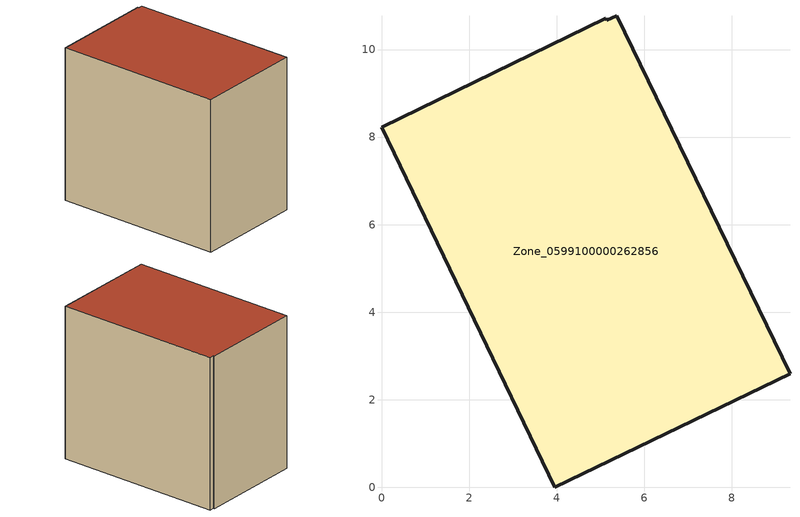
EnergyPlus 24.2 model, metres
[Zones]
Zone_0599100000262856
 floor ground (C_G): 5.15,10.66 5.37,10.77 9.33,2.6 3.96,0 0,8.22 5.12,10.71 z0
 wall outside (C_F): 3.96,0 9.33,2.6 5.37,10.77 5.15,10.66 5.12,10.71 0,8.22 3.96,0 z0:8.34
 roof outside (C_R): 5.37,10.77 5.15,10.66 5.12,10.71 0,8.22 3.96,0 9.33,2.6 z8.34
[BUILDING]
Pand.0599100000262856: North Axis=0; Terrain=City; Loads Convergence Tolerance Value=0.04; Temperature Convergence Tolerance Value=0.4; Solar Distribution=FullExterior; Maximum Number of Warmup Days=25; Minimum Number of Warmup Days=1
[Site:Location]
Rotterdam.The.Hague.AP_ZH_NLD Design_Conditions: Latitude=51.96; Longitude=4.45; Time Zone=1; Elevation=-4.5
[SITE:GROUNDTEMPERATURE:BUILDINGSURFACE]
18, 18, 18, 18, 18, 18, 18, 18, 18, 18, 18, 18
[MATERIAL] Thermal Absorptance=0.9; Solar Absorptance=0.7; Visible Absorptance=0.7
Name | Roughness | Thickness | Conductivity | Density | Specific Heat
G.TI.1946-1964 | MediumSmooth | 0.15 | 1 | 540 | 1210
F.TI.1946-1964 | Rough | 0.3 | 0.857143 | 1920 | 840
R.TI.1946-1964 | MediumRough | 0.2 | 0.277778 | 1500 | 1000
[CONSTRUCTION]
C_G: G.TI.1946-1964
C_F: F.TI.1946-1964
C_R: R.TI.1946-1964
[ZONE]
Zone_0599100000262856: Type=1; Multiplier=1; Ceiling Height=Autocalculate; Volume=Autocalculate; Floor Area=autocalculate; Part of Total Floor Area=Yes
[ZONEINFILTRATION:DESIGNFLOWRATE]
Infil_Zone_0599100000262856: Zone or ZoneList or Space or SpaceList=Zone_0599100000262856; Schedule=AlwaysOn; Design Flow Rate Calculation Method=Flow/Area; Flow Rate per Floor Area=0.003; Constant Term Coefficient=1; Temperature Term Coefficient=0; Velocity Term Coefficient=0; Velocity Squared Term Coefficient=0
[HVACTEMPLATE:ZONE:IDEALLOADSAIRSYSTEM]
Zone_0599100000262856: Maximum Heating Supply Air Temperature=50; Minimum Cooling Supply Air Temperature=13; Maximum Heating Supply Air Humidity Ratio=0.0156; Minimum Cooling Supply Air Humidity Ratio=0.0077; Heating Limit=NoLimit; Cooling Limit=NoLimit; Dehumidification Control Type=ConstantSensibleHeatRatio; Cooling Sensible Heat Ratio=0.7; Dehumidification Setpoint=60; Humidification Control Type=None; Humidification Setpoint=30; Outdoor Air Method=None; Outdoor Air Flow Rate per Person=0.00944; Outdoor Air Flow Rate per Zone Floor Area=0; Outdoor Air Flow Rate per Zone=0; Demand Controlled Ventilation Type=None; Outdoor Air Economizer Type=NoEconomizer; Heat Recovery Type=None; Sensible Heat Recovery Effectiveness=0.7; Latent Heat Recovery Effectiveness=0.65
[ZONECONTROL:THERMOSTAT]
ThermostatControl_Zone_0599100000262856: Zone or ZoneList=Zone_0599100000262856; Control Type Schedule=DualSetpointControlType; Control 1=Thermostat_Zone_0599100000262856; Temperature Difference Between Cutout And Setpoint=0
[THERMOSTATSETPOINT:DUALSETPOINT]
Thermostat_Zone_0599100000262856: Heating Setpoint Temperature Schedule=HeatingSetpoint_Zone_0599100000262856; Cooling Setpoint Temperature Schedule=CoolingSetpoint_Zone_0599100000262856
[SCHEDULE:COMPACT]
HeatingSetpoint_Zone_0599100000262856: Through: 12/31, For: AllDays, Until: 24:00, 21
CoolingSetpoint_Zone_0599100000262856: Through: 12/31, For: AllDays, Until: 24:00, 24
DualSetpointControlType: Through: 12/31, For: AllDays, Until: 24:00, 4
AlwaysOn: Through: 12/31, For: AllDays, Until: 24:00, 1
